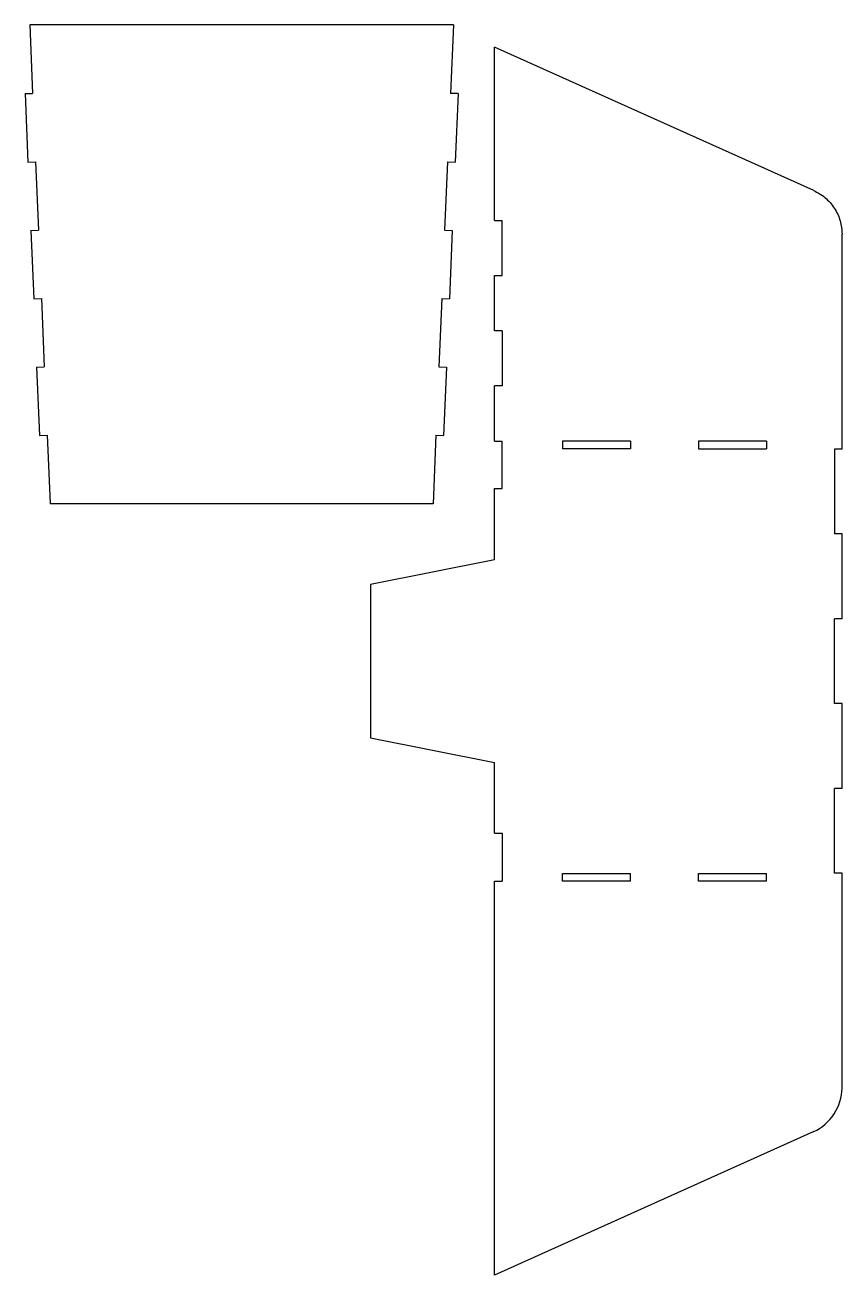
# Model space of a CAD drawing. Header units: inches. Extents: x 65.1 to 107.7, y 55.2 to 120.5.
import ezdxf

# ---------------------------------------------------------------- set-up
doc = ezdxf.new("R2010")
doc.units = ezdxf.units.IN
doc.header["$MEASUREMENT"] = 0

msp = doc.modelspace()

# ---------------------------------------------------------------- linework, layer by layer
at = {"color": 7, "linetype": 'Continuous', "lineweight": 25}
for p, q in [((87.425, 120.511), (65.309, 120.511)), ((65.309, 120.511), (65.46, 116.942)), ((87.425, 120.511), (87.273, 116.942)), ((89.576, 110.307), (89.576, 119.35)), ((106.24, 111.862), (89.576, 119.35)), ((65.061, 116.925), (65.46, 116.942)), ((65.061, 116.925), (65.212, 113.356)), ((87.673, 116.925), (87.273, 116.942)), ((87.673, 116.925), (87.521, 113.356)), ((65.212, 113.356), (65.612, 113.373)), ((65.612, 113.373), (65.763, 109.804)), ((87.122, 113.373), (86.97, 109.804)), ((87.122, 113.373), (87.521, 113.356)), ((65.364, 109.787), (65.763, 109.804)), ((65.364, 109.787), (65.515, 106.218)), ((86.97, 109.804), (87.37, 109.787)), ((87.37, 109.787), (87.218, 106.218)), ((89.576, 110.307), (89.976, 110.307)), ((89.976, 107.427), (89.976, 110.307)), ((107.717, 98.367), (107.717, 109.594)), ((89.576, 107.428), (89.976, 107.427)), ((89.576, 104.547), (89.576, 107.428)), ((65.515, 106.218), (65.915, 106.235)), ((65.915, 106.235), (66.066, 102.666)), ((86.819, 106.235), (86.667, 102.666)), ((86.819, 106.235), (87.218, 106.218)), ((89.976, 104.547), (89.576, 104.547)), ((89.976, 104.547), (89.976, 101.667)), ((65.667, 102.649), (66.066, 102.666)), ((65.667, 102.649), (65.818, 99.08)), ((86.667, 102.666), (87.067, 102.649)), ((87.067, 102.649), (86.915, 99.08)), ((89.976, 101.667), (89.576, 101.668)), ((89.576, 98.774), (89.576, 101.668)), ((65.818, 99.08), (66.218, 99.097)), ((66.218, 99.097), (66.369, 95.528)), ((86.516, 99.097), (86.363, 95.511)), ((86.516, 99.097), (86.915, 99.08)), ((89.576, 98.774), (89.976, 98.774)), ((89.976, 96.304), (89.976, 98.774)), ((93.117, 98.774), (93.117, 98.374)), ((96.667, 98.774), (93.117, 98.774)), ((96.667, 98.774), (96.667, 98.374)), ((103.767, 98.774), (100.217, 98.774)), ((100.217, 98.774), (100.217, 98.374)), ((103.767, 98.774), (103.767, 98.374)), ((96.667, 98.374), (93.117, 98.374)), ((100.217, 98.374), (103.767, 98.374)), ((107.317, 98.367), (107.317, 93.937)), ((107.717, 98.367), (107.317, 98.367)), ((89.576, 96.305), (89.976, 96.304)), ((89.576, 92.587), (89.576, 96.305)), ((66.369, 95.528), (66.37, 95.511)), ((86.363, 95.511), (66.37, 95.511)), ((107.717, 93.937), (107.317, 93.937)), ((107.717, 89.505), (107.717, 93.937)), ((89.576, 92.587), (83.104, 91.291)), ((83.104, 91.291), (83.104, 83.291)), ((107.317, 85.077), (107.317, 89.505)), ((107.717, 89.505), (107.317, 89.505)), ((107.717, 85.077), (107.317, 85.077)), ((107.717, 80.645), (107.717, 85.077)), ((83.104, 83.291), (89.576, 81.994)), ((89.576, 78.305), (89.576, 81.994)), ((107.317, 76.215), (107.317, 80.645)), ((107.717, 80.645), (107.317, 80.645)), ((89.576, 78.305), (89.976, 78.304)), ((89.976, 78.304), (89.976, 75.807)), ((89.576, 75.807), (89.976, 75.807)), ((89.576, 55.231), (89.576, 75.807)), ((93.117, 75.807), (93.117, 76.207)), ((93.117, 76.207), (96.667, 76.207)), ((96.667, 75.807), (93.117, 75.807)), ((96.667, 75.807), (96.667, 76.207)), ((100.217, 75.807), (100.217, 76.207)), ((100.217, 76.207), (103.767, 76.207)), ((103.767, 75.807), (100.217, 75.807)), ((103.767, 75.807), (103.767, 76.207)), ((107.717, 76.215), (107.317, 76.215)), ((107.717, 64.987), (107.717, 76.215)), ((106.24, 62.72), (89.576, 55.231))]:
    msp.add_line(p, q, dxfattribs=at)
msp.add_open_spline([(106.24, 111.862), (106.447, 111.77), (106.649, 111.646), (107.016, 111.337), (107.181, 111.152), (107.449, 110.74), (107.551, 110.515), (107.685, 110.056), (107.716, 109.824), (107.717, 109.601)], degree=3, knots=[0, 0, 0, 0, 0.25, 0.25, 0.5, 0.5, 0.75, 0.75, 0.9974727, 0.9974727, 0.9974727, 0.9974727], dxfattribs=at)
for points in [[(107.717, 109.601), (107.717, 109.598), (107.717, 109.596), (107.717, 109.594)], [(106.24, 62.72), (107.1, 63.101), (107.717, 64.048), (107.717, 64.987)]]:
    msp.add_open_spline(points, degree=3, dxfattribs=at)

doc.saveas('drawing.dxf')
